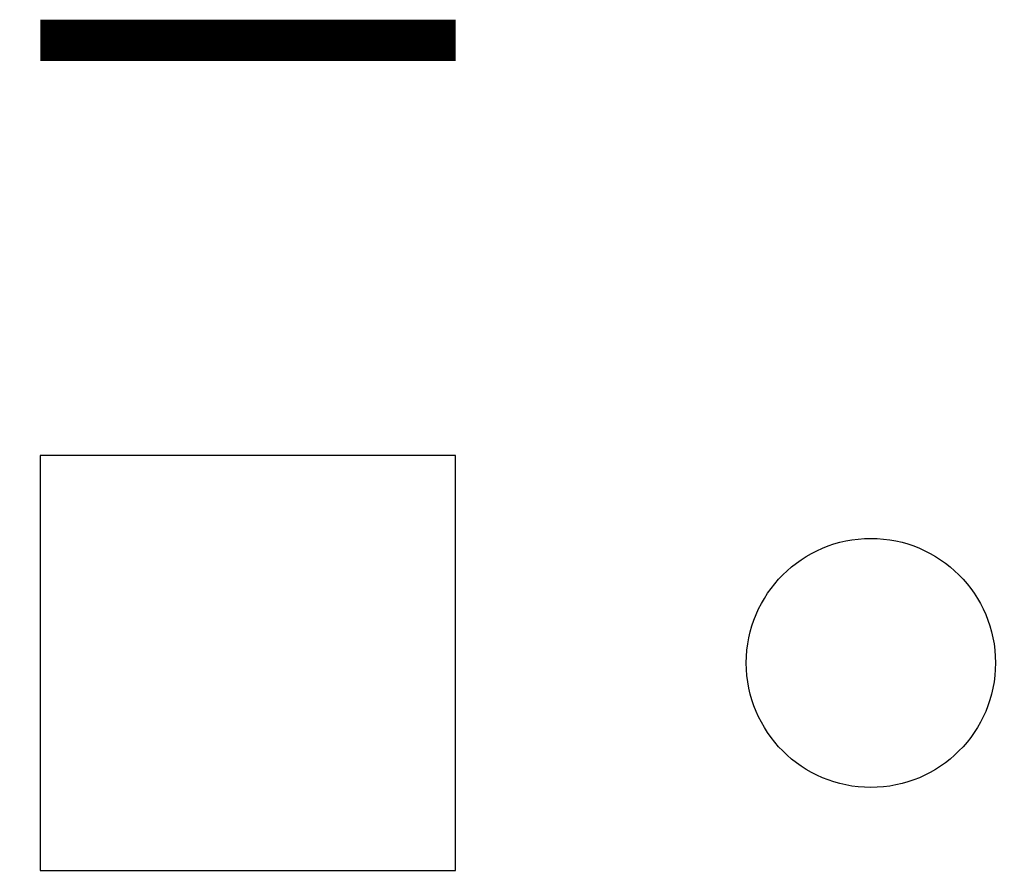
# Model space of a CAD drawing. Header units: millimetres. Extents: x -0.5 to 23, y 0 to 20.5.
import ezdxf

# ---------------------------------------------------------------- set-up
doc = ezdxf.new("R2010")
doc.units = ezdxf.units.MM

msp = doc.modelspace()

# ---------------------------------------------------------------- linework, layer by layer
at = {"const_width": 1}
msp.add_lwpolyline([(0, 20), (10, 20)], dxfattribs=at)
msp.add_lwpolyline([(0, 0), (10, 0), (10, 10), (0, 10)], close=True)
msp.add_circle((20, 5), 3)

doc.saveas('drawing.dxf')
